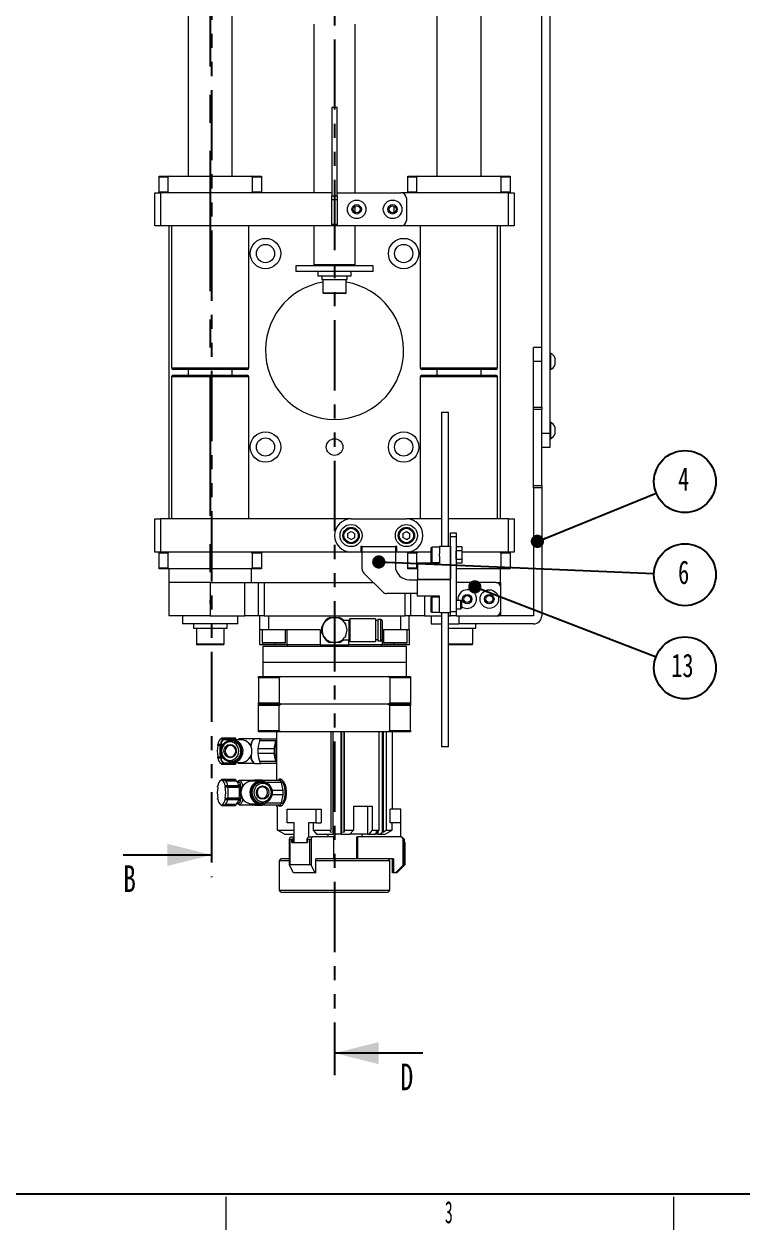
# Model space of a CAD drawing. Header units: millimetres. Extents: x 19 to 1665, y -46 to 1184.
# Drawn here: x 282.9 to 542.7, y 8.2 to 444.4 of the extents above; entities that cross this region are included whole.
import ezdxf

# ---------------------------------------------------------------- set-up
doc = ezdxf.new("R2010")
doc.units = ezdxf.units.MM
doc.header["$LTSCALE"] = 4
doc.linetypes.add('CENTERX2', pattern=[20.32, 12.7, -2.54, 2.54, -2.54])
doc.linetypes.add('PHANTOM', pattern=[12.7, 6.35, -1.27, 1.27, -1.27, 1.27, -1.27])
for name, color, linetype in [('11', 1, 'CENTERX2'), ('12', 4, 'Continuous'), ('6', 6, 'PHANTOM')]:
    doc.layers.add(name, color=color, linetype=linetype)
doc.styles.add('SLDTEXTSTYLE2', font='TXT', dxfattribs={"width": 0.7})
doc.styles.add('SLDTEXTSTYLE5', font='TXT', dxfattribs={"width": 0.525})
doc.dimstyles.new('SLDDIMSTYLE0', dxfattribs={"dimtxt": 0.18, "dimasz": 4.8, "dimexe": 0, "dimexo": 0.0625, "dimgap": 0, "dimtad": 0, "dimtih": 1, "dimtoh": 1, "dimdec": 0, "dimrnd": 1e-09, "dimzin": 0, "dimdsep": 46, "dimtxsty": 'Standard', "dimblk1": 'DOT', "dimblk2": 'DOT', "dimsah": 1, "dimcen": 0.09, "dimadec": 0, "dimazin": 0, "dimtfac": 4.8, "dimtdec": 0, "dimtofl": 0, "dimtmove": 0, "dimatfit": 3, "dimldrblk": 'DOT', "dimfxl": 0, "dimfrac": 2, "dimtolj": 1, "dimtzin": 0, "dimarcsym": 0})

# ---------------------------------------------------------------- blocks, each defined once
blk = doc.blocks.new('블록12')
blk.add_line((31.99, 21.2), (1651.99, 21.2))
at = {"color": 9, "linetype": 'Continuous', "lineweight": 18}
for p, q in [((355.99, 8.18), (355.99, 20.18)), ((517.99, 8.18), (517.99, 20.18))]:
    blk.add_line(p, q, dxfattribs=at)
blk = doc.blocks.new('SW_NOTE_0_1')
at = {"layer": '12', "color": 0}
blk.add_circle((10.39, 4.21), 11.21, dxfattribs=at)
at = {"layer": '12', "color": 0, "insert": (9.93, 9.35), "char_height": 8.47, "attachment_point": 2, "style": 'SLDTEXTSTYLE2'}
blk.add_mtext('4', dxfattribs=at)
blk = doc.blocks.new('_Dot')
at = {"color": 0, "linetype": 'ByBlock', "lineweight": -2}
blk.add_line((-0.5, 0), (-1, 0), dxfattribs=at)
at = {"color": 0, "linetype": 'ByBlock', "const_width": 0.5}
blk.add_lwpolyline([(-0.25, 0, 1), (0.25, 0, 1)], format="xyb", close=True, dxfattribs=at)
blk = doc.blocks.new('SW_NOTE_0_2')
at = {"layer": '12', "color": 0}
blk.add_circle((11.2, -0.47), 11.21, dxfattribs=at)
at = {"layer": '12', "color": 0, "insert": (10.74, 4.67), "char_height": 8.47, "attachment_point": 2, "style": 'SLDTEXTSTYLE2'}
blk.add_mtext('6', dxfattribs=at)
blk = doc.blocks.new('SW_NOTE_0_3')
at = {"layer": '12', "color": 0}
blk.add_circle((10.46, -4.03), 11.21, dxfattribs=at)
at = {"layer": '12', "color": 0, "insert": (9.54, 1.1), "char_height": 8.467, "attachment_point": 2, "style": 'SLDTEXTSTYLE2'}
blk.add_mtext('13', dxfattribs=at)

msp = doc.modelspace()

# ---------------------------------------------------------------- linework, layer by layer
at = {"color": 7, "linetype": 'Continuous', "lineweight": 18}
for p, q in [((470.25, 305.82), (470.25, 565.38)), ((473.25, 296.38), (473.25, 565.38)), ((342.25, 490.38), (342.25, 389.38)), ((358.25, 389.38), (358.25, 490.38)), ((432.25, 490.38), (432.25, 389.38)), ((448.25, 389.38), (448.25, 490.38)), ((387.75, 444.38), (387.75, 383.38)), ((402.75, 383.38), (402.75, 444.38)), ((394.25, 414.38), (394.25, 382.21)), ((394.25, 414.38), (396.25, 414.38)), ((396.25, 382.21), (396.25, 414.38)), ((331.75, 389.02), (331.75, 389.38)), ((331.75, 389.38), (335.53, 389.38)), ((334.96, 389.02), (331.75, 389.02)), ((331.75, 383.74), (331.75, 389.02)), ((335.53, 389.38), (334.96, 389.02)), ((334.96, 389.02), (334.96, 383.74)), ((335.53, 389.38), (364.97, 389.38)), ((365.54, 389.02), (364.97, 389.38)), ((364.97, 389.38), (368.75, 389.38)), ((365.54, 383.74), (365.54, 389.02)), ((368.75, 389.02), (365.54, 389.02)), ((368.75, 389.38), (368.75, 389.02)), ((368.75, 389.02), (368.75, 383.74)), ((421.75, 389.02), (421.75, 389.38)), ((421.75, 389.38), (425.53, 389.38)), ((424.96, 389.02), (421.75, 389.02)), ((421.75, 383.74), (421.75, 389.02)), ((425.53, 389.38), (424.96, 389.02)), ((424.96, 389.02), (424.96, 383.74)), ((425.53, 389.38), (454.97, 389.38)), ((455.54, 389.02), (454.97, 389.38)), ((454.97, 389.38), (458.75, 389.38)), ((455.54, 383.74), (455.54, 389.02)), ((458.75, 389.02), (455.54, 389.02)), ((458.75, 389.38), (458.75, 389.02)), ((458.75, 389.02), (458.75, 383.74)), ((330.25, 371.38), (330.25, 383.38)), ((330.25, 383.38), (332.25, 383.38)), ((331.75, 383.74), (334.96, 383.74)), ((331.75, 383.38), (331.75, 383.74)), ((332.25, 383.38), (332.25, 371.38)), ((394.25, 383.38), (332.25, 383.38)), ((334.96, 383.74), (335.53, 383.38)), ((364.97, 383.38), (365.54, 383.74)), ((365.54, 383.74), (368.75, 383.74)), ((368.75, 383.74), (368.75, 383.38)), ((394.25, 382.21), (396.25, 382.21)), ((394.25, 380.8), (394.25, 382.21)), ((396.25, 380.8), (394.25, 380.8)), ((394.25, 371.97), (394.25, 380.8)), ((396.25, 383.38), (419.25, 383.38)), ((396.25, 382.21), (396.25, 380.8)), ((396.25, 380.8), (396.25, 371.97)), ((458.25, 383.38), (419.25, 383.38)), ((421.25, 381.38), (421.25, 373.38)), ((421.75, 383.74), (424.96, 383.74)), ((421.75, 383.38), (421.75, 383.74)), ((424.96, 383.74), (425.53, 383.38)), ((454.97, 383.38), (455.54, 383.74)), ((455.54, 383.74), (458.75, 383.74)), ((458.25, 371.38), (458.25, 383.38)), ((458.25, 383.38), (460.25, 383.38)), ((458.75, 383.74), (458.75, 383.38)), ((460.25, 383.38), (460.25, 371.38)), ((402.75, 376.24), (402.75, 378.53)), ((332.25, 371.38), (330.25, 371.38)), ((394.25, 371.38), (332.25, 371.38)), ((335.25, 371.38), (335.25, 265.38)), ((336.25, 371.38), (336.25, 319.98)), ((364.25, 319.98), (364.25, 371.38)), ((387.75, 371.38), (387.75, 357.38)), ((394.25, 371.97), (396.25, 371.97)), ((394.25, 371.38), (394.25, 371.97)), ((396.25, 371.38), (394.25, 371.38)), ((396.25, 371.97), (396.25, 371.38)), ((419.25, 371.38), (396.25, 371.38)), ((402.75, 357.38), (402.75, 371.38)), ((458.25, 371.38), (419.25, 371.38)), ((426.25, 371.38), (426.25, 319.98)), ((454.25, 319.98), (454.25, 371.38)), ((455.25, 265.38), (455.25, 371.38)), ((460.25, 371.38), (458.25, 371.38)), ((381.25, 356.88), (381.25, 354.88)), ((409.25, 356.88), (381.25, 356.88)), ((409.25, 354.88), (381.25, 354.88)), ((387.75, 357.38), (388.25, 356.88)), ((387.75, 357.38), (402.75, 357.38)), ((389.25, 354.88), (389.25, 353.28)), ((401.25, 353.28), (401.25, 354.88)), ((402.25, 356.88), (402.75, 357.38)), ((409.25, 354.88), (409.25, 356.88)), ((389.25, 353.28), (395.25, 353.28)), ((390.65, 353.28), (390.65, 351.98)), ((390.65, 351.98), (395.25, 351.98)), ((391, 351.98), (391, 347.23)), ((395.25, 353.28), (401.25, 353.28)), ((395.25, 351.98), (399.85, 351.98)), ((399.5, 347.23), (399.5, 351.98)), ((399.85, 351.98), (399.85, 353.28)), ((391, 347.23), (399.5, 347.23)), ((399.25, 346.98), (391.25, 346.98)), ((470.25, 327.38), (467.25, 327.38)), ((467.25, 322.38), (467.25, 327.38)), ((473.4, 325.38), (473.25, 325.38)), ((473.4, 325.38), (473.4, 322.39)), ((474.95, 323.69), (474.95, 322.39)), ((336.25, 319.98), (364.25, 319.98)), ((363.65, 319.38), (336.85, 319.38)), ((342.25, 319.38), (342.25, 317.38)), ((358.25, 317.38), (358.25, 319.38)), ((426.25, 319.98), (454.25, 319.98)), ((453.65, 319.38), (426.85, 319.38)), ((432.25, 319.38), (432.25, 317.38)), ((448.25, 317.38), (448.25, 319.38)), ((470.25, 322.38), (467.25, 322.38)), ((467.25, 305.82), (467.25, 322.38)), ((470.25, 305.82), (470.25, 322.38)), ((473.25, 319.38), (473.4, 319.38)), ((473.4, 322.39), (473.4, 319.38)), ((474.95, 322.39), (474.95, 321.08)), ((336.25, 316.78), (336.25, 265.38)), ((364.25, 316.78), (336.25, 316.78)), ((336.85, 317.38), (363.65, 317.38)), ((364.25, 265.38), (364.25, 316.78)), ((426.25, 316.78), (426.25, 265.38)), ((454.25, 316.78), (426.25, 316.78)), ((426.85, 317.38), (453.65, 317.38)), ((454.25, 265.38), (454.25, 316.78)), ((467.25, 305.82), (470.25, 305.82)), ((467.25, 304.95), (467.25, 305.82)), ((470.25, 305.82), (470.25, 304.95)), ((434, 304.03), (434, 255.53)), ((434, 304.03), (436.5, 304.03)), ((436.5, 255.53), (436.5, 304.03)), ((470.25, 304.95), (467.25, 304.95)), ((467.25, 277.46), (467.25, 304.95)), ((470.25, 277.46), (470.25, 304.95)), ((473.4, 300.38), (473.25, 300.38)), ((473.4, 300.38), (473.4, 297.39)), ((473.4, 297.39), (473.4, 294.38)), ((474.95, 298.69), (474.95, 297.39)), ((474.95, 297.39), (474.95, 296.08)), ((470.25, 296.38), (473.25, 296.38)), ((473.25, 291.38), (473.25, 296.38)), ((473.25, 294.38), (473.4, 294.38)), ((470.25, 291.38), (473.25, 291.38)), ((467.25, 277.46), (470.25, 277.46)), ((467.25, 276.59), (467.25, 277.46)), ((467.25, 276.59), (467.25, 230.38)), ((470.25, 276.59), (467.25, 276.59)), ((470.25, 277.46), (470.25, 276.59)), ((470.25, 276.59), (470.25, 230.38)), ((330.25, 253.38), (330.25, 265.38)), ((330.25, 265.38), (332.25, 265.38)), ((332.25, 265.38), (332.25, 253.38)), ((401.25, 265.38), (332.25, 265.38)), ((401.25, 265.38), (421.25, 265.38)), ((434, 265.38), (421.25, 265.38)), ((458.25, 265.38), (436.5, 265.38)), ((458.25, 253.38), (458.25, 265.38)), ((458.25, 265.38), (460.25, 265.38)), ((460.25, 265.38), (460.25, 253.38)), ((399.97, 260.12), (401.25, 260.86)), ((399.97, 260.12), (399.97, 258.64)), ((401.25, 257.91), (399.97, 258.64)), ((401.25, 260.86), (402.53, 260.12)), ((401.25, 257.91), (402.53, 258.64)), ((402.53, 258.64), (402.53, 260.12)), ((419.97, 260.12), (421.25, 260.86)), ((419.97, 260.12), (419.97, 258.64)), ((421.25, 257.91), (419.97, 258.64)), ((421.25, 260.86), (422.53, 260.12)), ((421.25, 257.91), (422.53, 258.64)), ((422.53, 258.64), (422.53, 260.12)), ((437.25, 260.38), (439.25, 260.38)), ((437.25, 258.88), (437.25, 260.38)), ((439.25, 258.88), (437.25, 258.88)), ((437.25, 231.88), (437.25, 258.88)), ((439.25, 260.38), (439.25, 258.88)), ((439.25, 258.88), (439.25, 231.88)), ((332.25, 253.38), (330.25, 253.38)), ((331.75, 253.02), (331.75, 253.38)), ((334.96, 253.02), (331.75, 253.02)), ((331.75, 247.74), (331.75, 253.02)), ((401.25, 253.38), (332.25, 253.38)), ((335.53, 253.38), (334.96, 253.02)), ((334.96, 253.02), (334.96, 247.74)), ((365.54, 253.02), (364.97, 253.38)), ((365.54, 247.74), (365.54, 253.02)), ((368.75, 253.02), (365.54, 253.02)), ((368.75, 253.38), (368.75, 253.02)), ((368.75, 253.02), (368.75, 247.74)), ((404.75, 253.38), (401.25, 253.38)), ((405.25, 255.38), (404.75, 255.38)), ((404.75, 255.38), (404.75, 253.38)), ((405.25, 253.38), (404.75, 253.38)), ((405.25, 255.38), (417.25, 255.38)), ((405.25, 253.38), (405.25, 255.38)), ((417.25, 253.38), (405.25, 253.38)), ((405.25, 247.21), (405.25, 253.38)), ((417.25, 255.38), (417.25, 253.38)), ((417.75, 255.38), (417.25, 255.38)), ((417.25, 253.38), (417.25, 248.38)), ((417.75, 253.38), (417.25, 253.38)), ((417.75, 253.38), (417.75, 255.38)), ((421.25, 253.38), (417.75, 253.38)), ((430.25, 253.38), (421.25, 253.38)), ((421.75, 253.02), (421.75, 253.38)), ((421.75, 247.74), (421.75, 253.02)), ((424.96, 253.02), (421.75, 253.02)), ((425.53, 253.38), (424.96, 253.02)), ((424.96, 253.02), (424.96, 247.74)), ((430.25, 249.78), (430.25, 254.98)), ((433.25, 255.13), (430.4, 255.13)), ((430.4, 255.13), (430.4, 249.63)), ((433.25, 255.53), (433.25, 252.91)), ((433.25, 255.53), (437.25, 255.53)), ((437.25, 255.53), (437.25, 243.53)), ((439.25, 255.38), (441.25, 255.38)), ((441.25, 253.88), (439.25, 253.88)), ((439.25, 250.88), (439.25, 253.88)), ((441.25, 255.38), (441.25, 253.88)), ((441.25, 253.88), (441.25, 250.88)), ((458.25, 253.38), (441.25, 253.38)), ((455.54, 253.02), (454.97, 253.38)), ((455.54, 247.74), (455.54, 253.02)), ((458.75, 253.02), (455.54, 253.02)), ((460.25, 253.38), (458.25, 253.38)), ((458.75, 253.38), (458.75, 253.02)), ((458.75, 253.02), (458.75, 247.74)), ((425.25, 249.53), (425.25, 243.53)), ((425.25, 249.53), (433.25, 249.53)), ((430.4, 249.63), (433.25, 249.63)), ((433.25, 251.86), (433.25, 252.91)), ((433.25, 251.86), (433.25, 249.53)), ((439.25, 250.88), (441.25, 250.88)), ((441.25, 249.38), (439.25, 249.38)), ((441.25, 250.88), (441.25, 249.38)), ((331.75, 247.74), (334.96, 247.74)), ((331.75, 247.38), (331.75, 247.74)), ((335.53, 247.38), (331.75, 247.38)), ((334.96, 247.74), (335.53, 247.38)), ((335.25, 247.38), (335.25, 242.38)), ((364.97, 247.38), (335.53, 247.38)), ((364.97, 247.38), (365.54, 247.74)), ((368.75, 247.38), (364.97, 247.38)), ((365.25, 242.38), (365.25, 247.38)), ((365.54, 247.74), (368.75, 247.74)), ((368.75, 247.74), (368.75, 247.38)), ((405.84, 245.8), (412.67, 238.97)), ((421.75, 247.74), (424.96, 247.74)), ((421.75, 247.38), (421.75, 247.74)), ((425.25, 247.38), (421.75, 247.38)), ((424.96, 247.74), (425.25, 247.56)), ((454.97, 247.38), (439.25, 247.38)), ((454.97, 247.38), (455.54, 247.74)), ((458.75, 247.38), (454.97, 247.38)), ((455.25, 242.38), (455.25, 247.38)), ((455.54, 247.74), (458.75, 247.74)), ((458.75, 247.74), (458.75, 247.38)), ((335.25, 242.38), (335.25, 230.38)), ((350.25, 242.38), (335.25, 242.38)), ((350.25, 242.38), (350.25, 230.38)), ((350.25, 242.38), (362.75, 242.38)), ((362.75, 230.38), (362.75, 242.38)), ((362.75, 242.38), (367.75, 242.38)), ((367.75, 230.38), (367.75, 242.38)), ((367.75, 242.38), (369.75, 242.38)), ((369.75, 242.38), (369.75, 230.38)), ((369.75, 242.38), (409.25, 242.38)), ((422.25, 243.38), (425.25, 243.38)), ((425.25, 243.53), (425.25, 243.38)), ((425.25, 243.53), (437.25, 243.53)), ((425.25, 237.38), (425.25, 243.38)), ((437.25, 243.38), (425.25, 243.38)), ((437.25, 231.38), (437.25, 243.38)), ((453.75, 242.38), (439.25, 242.38)), ((453.75, 242.38), (454.75, 242.38)), ((454.75, 242), (454.75, 242.38)), ((454.75, 242.38), (455.25, 242.38)), ((455.25, 242.38), (455.25, 240.88)), ((455.25, 240.88), (455.25, 231.88)), ((425.25, 238.38), (414.08, 238.38)), ((420.75, 230.38), (420.75, 238.38)), ((422.75, 238.38), (422.75, 230.38)), ((433.25, 237.38), (425.25, 237.38)), ((427.75, 237.38), (427.75, 230.38)), ((430.25, 231.78), (430.25, 236.98)), ((433.25, 237.13), (430.4, 237.13)), ((430.4, 237.13), (430.4, 231.63)), ((433.25, 234.91), (433.25, 237.38)), ((440.97, 235.88), (439.25, 235.88)), ((441.25, 235.6), (440.97, 235.88)), ((440.97, 232.88), (440.97, 235.88)), ((441.25, 233.16), (441.25, 235.6)), ((430.4, 231.63), (433.25, 231.63)), ((433.25, 233.86), (433.25, 234.91)), ((433.25, 231.38), (433.25, 233.86)), ((437.25, 231.38), (433.25, 231.38)), ((434, 231.38), (434, 182.88)), ((436.5, 182.88), (436.5, 231.38)), ((437.25, 231.88), (439.25, 231.88)), ((437.25, 230.38), (437.25, 231.38)), ((439.25, 232.88), (440.97, 232.88)), ((439.25, 231.88), (439.25, 230.38)), ((440.97, 232.88), (441.25, 233.16)), ((455.25, 231.88), (455.25, 230.38)), ((350.25, 230.38), (335.25, 230.38)), ((340.25, 230.38), (340.25, 227.38)), ((360.25, 227.38), (340.25, 227.38)), ((344.15, 227.38), (344.15, 225.88)), ((350.25, 230.38), (362.75, 230.38)), ((356.35, 225.88), (356.35, 227.38)), ((360.25, 227.38), (360.25, 230.38)), ((367.75, 230.38), (362.75, 230.38)), ((369.75, 230.38), (367.75, 230.38)), ((368.25, 225.38), (368.25, 230.38)), ((369.75, 230.38), (420.75, 230.38)), ((371.44, 225.38), (371.44, 230.38)), ((390.52, 225.99), (391.25, 227.26)), ((391.45, 227.61), (392.19, 228.88)), ((393.58, 229.68), (395.05, 229.68)), ((395.45, 229.68), (396.92, 229.68)), ((400.45, 228.68), (398.08, 228.68)), ((398.31, 228.88), (398.43, 228.68)), ((400.79, 229.28), (400.45, 228.68)), ((400.45, 228.68), (400.45, 221.68)), ((410.05, 229.28), (400.79, 229.28)), ((400.79, 229.28), (400.79, 221.08)), ((410.05, 229.28), (410.05, 221.08)), ((410.95, 228.58), (410.05, 228.58)), ((411.95, 229.03), (410.95, 229.03)), ((410.95, 229.03), (410.95, 221.33)), ((411.95, 221.33), (411.95, 229.03)), ((412.45, 228.53), (412.45, 221.83)), ((419.06, 230.38), (419.06, 225.38)), ((422.75, 230.38), (420.75, 230.38)), ((422.25, 225.38), (422.25, 230.38)), ((427.75, 230.38), (422.75, 230.38)), ((427.75, 230.38), (434, 230.38)), ((430.25, 230.38), (430.25, 227.38)), ((430.25, 227.38), (434, 227.38)), ((436.5, 230.38), (437.25, 230.38)), ((436.5, 227.38), (440.25, 227.38)), ((439.25, 230.38), (437.25, 230.38)), ((439.25, 230.38), (453.75, 230.38)), ((440.25, 230.38), (440.25, 227.38)), ((467.25, 227.38), (440.25, 227.38)), ((446.35, 225.88), (446.35, 227.38)), ((453.75, 230.38), (454.75, 230.38)), ((454.75, 230.38), (454.75, 230.77)), ((455.25, 230.38), (454.75, 230.38)), ((467.25, 230.38), (455.25, 230.38)), ((344.15, 225.88), (350.25, 225.88)), ((345.25, 225.88), (345.25, 220.18)), ((350.25, 225.88), (356.35, 225.88)), ((355.25, 220.18), (355.25, 225.88)), ((368.25, 225.38), (371.44, 225.38)), ((368.25, 219.88), (368.25, 225.38)), ((369, 225.38), (369, 220.63)), ((371.44, 225.38), (390.03, 225.38)), ((377.5, 220.63), (377.5, 225.38)), ((377.96, 225.38), (377.96, 219.88)), ((390.03, 225.38), (390.03, 219.88)), ((391.25, 223.11), (390.52, 224.38)), ((392.19, 221.49), (391.45, 222.76)), ((412.45, 225.38), (419.06, 225.38)), ((412.54, 219.88), (412.54, 225.38)), ((413, 225.38), (413, 220.63)), ((419.06, 225.38), (422.25, 225.38)), ((421.5, 220.63), (421.5, 225.38)), ((422.25, 225.38), (422.25, 219.88)), ((436.5, 225.88), (440.25, 225.88)), ((440.25, 225.88), (446.35, 225.88)), ((445.25, 220.18), (445.25, 225.88)), ((345.25, 220.18), (355.25, 220.18)), ((354.95, 219.88), (345.55, 219.88)), ((373.87, 219.88), (368.25, 219.88)), ((369, 220.63), (377.5, 220.63)), ((377.25, 220.38), (369.25, 220.38)), ((369.25, 219.28), (369.25, 213.58)), ((421.25, 219.28), (369.25, 219.28)), ((373.87, 219.88), (373.87, 220.38)), ((377.96, 219.88), (373.87, 219.88)), ((390.03, 219.88), (377.96, 219.88)), ((378.25, 219.88), (378.25, 219.28)), ((390.03, 219.88), (400.47, 219.88)), ((395.05, 220.68), (393.58, 220.68)), ((396.92, 220.68), (395.45, 220.68)), ((398.08, 221.68), (400.45, 221.68)), ((398.43, 221.68), (398.31, 221.49)), ((400.45, 221.68), (400.79, 221.08)), ((400.47, 219.88), (400.47, 221.64)), ((412.54, 219.88), (400.47, 219.88)), ((400.79, 221.08), (410.05, 221.08)), ((410.05, 221.79), (410.95, 221.79)), ((410.95, 221.33), (411.95, 221.33)), ((412.25, 219.28), (412.25, 219.88)), ((416.64, 219.88), (412.54, 219.88)), ((413, 220.63), (421.5, 220.63)), ((421.25, 220.38), (413.25, 220.38)), ((416.64, 220.38), (416.64, 219.88)), ((422.25, 219.88), (416.64, 219.88)), ((421.25, 213.58), (421.25, 219.28)), ((436.5, 220.18), (445.25, 220.18)), ((444.95, 219.88), (436.5, 219.88)), ((369.25, 213.58), (369.25, 208.38)), ((369.25, 213.58), (421.25, 213.58)), ((421.25, 208.38), (421.25, 213.58)), ((367.75, 207.88), (367.75, 208.38)), ((367.75, 208.38), (375.98, 208.38)), ((367.75, 207.88), (367.75, 198.88)), ((375.25, 207.88), (367.75, 207.88)), ((375.98, 208.38), (375.25, 207.88)), ((375.25, 207.88), (375.25, 198.88)), ((375.98, 208.38), (379.92, 208.38)), ((379.92, 208.38), (410.58, 208.38)), ((410.58, 208.38), (414.52, 208.38)), ((414.52, 208.38), (422.75, 208.38)), ((415.25, 207.88), (414.52, 208.38)), ((422.75, 207.88), (415.25, 207.88)), ((415.25, 207.88), (415.25, 198.88)), ((422.75, 208.38), (422.75, 207.88)), ((422.75, 207.88), (422.75, 198.88)), ((367.75, 198.88), (375.25, 198.88)), ((367.75, 198.38), (367.75, 198.88)), ((367.75, 197.88), (367.75, 198.38)), ((367.75, 198.38), (375.98, 198.38)), ((367.75, 188.88), (367.75, 197.88)), ((375.25, 197.88), (367.75, 197.88)), ((375.25, 198.88), (375.98, 198.38)), ((375.98, 198.38), (375.25, 197.88)), ((375.25, 188.88), (375.25, 197.88)), ((414.52, 198.38), (375.98, 198.38)), ((414.52, 198.38), (415.25, 198.88)), ((415.25, 197.88), (414.52, 198.38)), ((414.52, 198.38), (422.75, 198.38)), ((415.25, 198.88), (422.75, 198.88)), ((415.25, 188.88), (415.25, 197.88)), ((422.75, 197.88), (415.25, 197.88)), ((422.75, 198.88), (422.75, 198.38)), ((422.75, 198.38), (422.75, 197.88)), ((422.75, 188.88), (422.75, 197.88)), ((367.75, 188.88), (375.25, 188.88)), ((367.75, 188.38), (367.75, 188.88)), ((375.98, 188.38), (367.75, 188.38)), ((374.25, 188.38), (374.25, 170.88)), ((375.25, 188.88), (375.98, 188.38)), ((414.52, 188.38), (375.98, 188.38)), ((393.85, 188.38), (393.85, 152.83)), ((394.77, 151.99), (394.77, 188.38)), ((397.68, 151.38), (397.68, 188.38)), ((397.77, 188.38), (397.77, 151.99)), ((398.77, 152.05), (398.77, 188.38)), ((398.84, 152.83), (398.84, 188.38)), ((411.38, 152.83), (411.38, 188.38)), ((412.42, 188.38), (412.42, 151.99)), ((412.97, 152.05), (412.97, 188.38)), ((414.1, 152.83), (414.1, 188.38)), ((414.52, 188.38), (415.25, 188.88)), ((422.75, 188.38), (414.52, 188.38)), ((415.25, 188.88), (422.75, 188.88)), ((416.25, 160.38), (416.25, 188.38)), ((422.75, 188.88), (422.75, 188.38)), ((352.96, 183.46), (353.9, 183.46)), ((354.85, 183.83), (353, 183.83)), ((353.9, 183.46), (354.59, 183.46)), ((353.9, 183.46), (353.98, 183.33)), ((353.98, 183.33), (354.52, 183.33)), ((354.26, 185.88), (355.2, 185.88)), ((359.4, 186.08), (354.33, 186.08)), ((355.2, 185.88), (355.2, 185.63)), ((355.2, 185.88), (359.33, 185.88)), ((355.2, 185.63), (359.33, 185.63)), ((357.98, 185.23), (357.64, 185.23)), ((361.45, 185.48), (358.29, 185.48)), ((359.33, 185.88), (359.33, 185.63)), ((359.47, 185.63), (359.47, 185.88)), ((366.13, 185.78), (360.76, 185.78)), ((365.89, 185.57), (365.73, 185.39)), ((368.51, 185.88), (366.45, 185.88)), ((367.75, 183.63), (367.46, 182.19)), ((368.03, 185.08), (367.75, 183.63)), ((373.95, 185.08), (368.03, 185.08)), ((368.51, 185.88), (374.25, 185.88)), ((373.38, 182.19), (373.95, 185.08)), ((352.96, 179.31), (353.9, 179.31)), ((353, 178.93), (354.85, 178.93)), ((353.98, 179.43), (353.9, 179.31)), ((353.9, 179.31), (354.59, 179.31)), ((353.98, 179.43), (354.52, 179.43)), ((373.38, 182.19), (367.46, 182.19)), ((373.38, 180.58), (367.46, 180.58)), ((367.46, 180.58), (367.75, 179.13)), ((367.75, 179.13), (368.03, 177.69)), ((373.95, 177.69), (373.38, 180.58)), ((435.25, 182.88), (434, 182.88)), ((436.5, 182.88), (435.25, 182.88)), ((354.26, 176.89), (355.2, 176.89)), ((354.33, 176.68), (359.4, 176.68)), ((355.2, 177.14), (359.33, 177.14)), ((355.2, 177.14), (355.2, 176.89)), ((355.2, 176.89), (359.33, 176.89)), ((357.64, 177.53), (357.98, 177.53)), ((358.29, 177.28), (361.45, 177.28)), ((359.33, 177.14), (359.33, 176.89)), ((359.47, 176.89), (359.47, 177.14)), ((360.76, 176.98), (366.13, 176.98)), ((365.73, 177.38), (365.89, 177.19)), ((366.45, 176.88), (368.51, 176.88)), ((368.03, 177.69), (373.95, 177.69)), ((374.25, 176.88), (368.51, 176.88)), ((359.4, 171.08), (354.33, 171.08)), ((354.4, 170.88), (355.34, 170.88)), ((355.34, 170.88), (359.47, 170.88)), ((355.78, 170.63), (359.47, 170.63)), ((359.47, 170.88), (359.47, 170.63)), ((366.26, 170.78), (360.76, 170.78)), ((368.41, 170.48), (365.24, 170.48)), ((369.08, 170.88), (366.45, 170.88)), ((369.06, 170.23), (368.72, 170.23)), ((369.08, 170.88), (369.65, 170.88)), ((369.65, 170.88), (375.57, 170.88)), ((375.94, 170.37), (375.91, 170.37)), ((353.04, 168.83), (353, 168.83)), ((360.74, 168.83), (355.66, 168.83)), ((355.69, 168.46), (356.63, 168.46)), ((356.63, 168.46), (360.77, 168.46)), ((356.66, 168.33), (360.69, 168.33)), ((360.77, 168.46), (360.69, 168.33)), ((361.28, 168.01), (361.61, 168.01)), ((370.13, 170.08), (370.13, 170.06)), ((376.05, 170.08), (370.13, 170.08)), ((376.62, 167.19), (372.6, 167.19)), ((376.62, 167.19), (376.05, 170.08)), ((353, 163.93), (353.04, 163.93)), ((354.33, 161.68), (359.4, 161.68)), ((354.4, 161.89), (355.34, 161.89)), ((355.34, 161.89), (359.47, 161.89)), ((355.66, 163.93), (360.74, 163.93)), ((355.69, 164.31), (356.63, 164.31)), ((355.78, 162.14), (359.47, 162.14)), ((356.63, 164.31), (360.77, 164.31)), ((356.66, 164.43), (360.69, 164.43)), ((359.47, 162.14), (359.47, 161.89)), ((360.69, 164.43), (360.77, 164.31)), ((360.76, 161.98), (366.26, 161.98)), ((361.61, 164.76), (361.28, 164.76)), ((365.24, 162.28), (368.41, 162.28)), ((366.45, 161.88), (369.08, 161.88)), ((368.72, 162.53), (369.06, 162.53)), ((369.65, 161.88), (369.08, 161.88)), ((375.57, 161.88), (369.65, 161.88)), ((370.13, 162.71), (370.13, 162.69)), ((370.13, 162.69), (376.05, 162.69)), ((376.62, 165.58), (372.6, 165.58)), ((374.25, 161.88), (374.25, 161.38)), ((375.91, 162.39), (375.94, 162.39)), ((376.05, 162.69), (376.62, 165.58)), ((374.64, 161.38), (374.25, 161.38)), ((374.64, 152.83), (374.64, 161.38)), ((378.06, 155.38), (378.06, 160.38)), ((378.06, 160.38), (388.45, 160.38)), ((388.45, 160.38), (388.45, 155.38)), ((388.45, 160.38), (390.39, 160.38)), ((390.39, 160.38), (390.39, 155.38)), ((409.02, 161.38), (402.1, 161.38)), ((402.1, 161.38), (402.1, 152.83)), ((407.22, 161.38), (407.22, 151.38)), ((409.02, 152.83), (409.02, 161.38)), ((419.25, 160.38), (415.38, 160.38)), ((415.38, 155.38), (415.38, 160.38)), ((419.25, 155.38), (419.25, 160.38)), ((374.64, 152.83), (380.65, 152.83)), ((377.19, 151.38), (374.64, 152.83)), ((380.65, 155.38), (378.06, 155.38)), ((380.65, 148.38), (380.65, 155.38)), ((388.45, 155.38), (385.85, 155.38)), ((385.85, 155.38), (385.85, 150.38)), ((387.46, 155.38), (387.46, 152.83)), ((387.46, 152.83), (388.72, 151.38)), ((387.46, 152.83), (393.85, 152.83)), ((388.45, 155.38), (390.39, 155.38)), ((393.78, 152.05), (393.85, 152.83)), ((398.84, 152.83), (398.77, 152.05)), ((398.84, 152.83), (402.1, 152.83)), ((402.1, 152.83), (400.82, 151.38)), ((407.75, 151.38), (409.02, 152.83)), ((409.02, 152.83), (411.38, 152.83)), ((410.24, 152.05), (411.38, 152.83)), ((414.1, 152.83), (412.97, 152.05)), ((413.51, 151.38), (416.04, 152.83)), ((414.1, 152.83), (416.04, 152.83)), ((419.25, 155.38), (415.38, 155.38)), ((416.04, 152.83), (416.04, 155.38)), ((419.25, 150.38), (419.25, 155.38)), ((377.19, 151.38), (380.65, 151.38)), ((378.97, 149.68), (379.33, 150.38)), ((378.97, 149.68), (379.1, 149.38)), ((378.97, 140.09), (378.97, 149.68)), ((379.1, 149.38), (379.1, 140.38)), ((379.79, 149.38), (379.1, 149.38)), ((379.33, 150.38), (380.5, 150.38)), ((379.79, 149.38), (380.15, 149.68)), ((379.79, 148.38), (379.79, 149.38)), ((379.79, 148.38), (385.44, 148.38)), ((380.5, 150.38), (380.15, 149.68)), ((380.15, 149.68), (380.15, 148.38)), ((380.65, 150.38), (380.5, 150.38)), ((385.34, 149.68), (385.7, 150.38)), ((385.34, 149.68), (385.44, 149.38)), ((385.34, 148.38), (385.34, 149.68)), ((385.44, 149.38), (385.44, 148.38)), ((386.26, 149.38), (385.44, 149.38)), ((385.7, 150.38), (387.12, 150.38)), ((386.26, 149.38), (386.76, 149.68)), ((386.26, 140.38), (386.26, 149.38)), ((387.12, 150.38), (386.76, 149.68)), ((386.76, 149.68), (386.76, 140.09)), ((395, 150.38), (387.12, 150.38)), ((388.72, 151.38), (394.72, 151.38)), ((392.85, 151.38), (392.85, 150.38)), ((394.77, 151.99), (393.78, 152.05)), ((397.68, 151.38), (394.69, 151.38)), ((394.77, 151.99), (394.72, 151.38)), ((395, 142.38), (395, 150.38)), ((397.68, 151.38), (397.71, 151.38)), ((397.71, 151.38), (397.77, 151.99)), ((397.71, 151.38), (400.82, 151.38)), ((398.77, 152.05), (397.77, 151.99)), ((407.22, 151.38), (400.82, 151.38)), ((403.25, 142.38), (403.25, 150.38)), ((403.25, 150.38), (403.55, 150.38)), ((403.55, 150.38), (403.55, 142.38)), ((419.31, 150.38), (403.55, 150.38)), ((405.25, 150.38), (405.25, 151.38)), ((407.22, 151.38), (407.75, 151.38)), ((407.75, 151.38), (409.9, 151.38)), ((410.79, 151.99), (409.9, 151.38)), ((411.02, 151.38), (409.91, 151.38)), ((410.79, 151.99), (410.24, 152.05)), ((410.79, 151.99), (410.79, 152.43)), ((411.02, 151.38), (411.02, 152.58)), ((411.02, 151.38), (411.53, 151.38)), ((411.53, 151.38), (412.42, 151.99)), ((411.53, 151.38), (413.51, 151.38)), ((412.97, 152.05), (412.42, 151.99)), ((420.03, 149.68), (419.31, 150.38)), ((419.31, 150.38), (419.56, 150.38)), ((419.56, 150.38), (420.26, 149.68)), ((420.03, 140.09), (420.03, 149.68)), ((420.03, 149.68), (420.39, 149.38)), ((420.53, 149.38), (420.26, 149.68)), ((420.53, 149.38), (420.39, 149.38)), ((420.39, 149.38), (420.39, 140.38)), ((420.53, 148.38), (420.53, 149.38)), ((420.53, 148.38), (420.75, 148.38)), ((420.75, 140.38), (420.75, 148.38)), ((375.25, 141.72), (375.25, 131.04)), ((378.97, 141.72), (375.25, 141.72)), ((375.85, 142.38), (375.83, 142.37)), ((378.97, 142.37), (375.83, 142.37)), ((378.97, 142.38), (375.85, 142.38)), ((379.1, 140.38), (378.97, 140.09)), ((380.35, 137.38), (378.97, 140.09)), ((379.1, 140.38), (386.26, 140.38)), ((386.76, 140.09), (386.26, 140.38)), ((386.76, 140.09), (388.14, 137.38)), ((389.71, 142.38), (388.5, 142.38)), ((388.5, 137.38), (388.5, 142.38)), ((414.67, 142.37), (388.5, 142.37)), ((415.25, 141.72), (388.5, 141.72)), ((414.12, 142.38), (389.71, 142.38)), ((416.55, 142.38), (414.12, 142.38)), ((414.67, 142.37), (414.65, 142.38)), ((415.25, 131.04), (415.25, 141.72)), ((416.25, 137.38), (416.25, 142.38)), ((416.55, 142.38), (416.55, 137.38)), ((417.26, 137.38), (420.03, 140.09)), ((417.75, 137.38), (420.75, 140.38)), ((420.39, 140.38), (420.03, 140.09)), ((420.39, 140.38), (420.75, 140.38)), ((388.14, 137.38), (380.35, 137.38)), ((388.5, 137.38), (388.14, 137.38)), ((416.55, 137.38), (416.25, 137.38)), ((417.26, 137.38), (416.55, 137.38)), ((417.75, 137.38), (417.26, 137.38)), ((375.25, 131.04), (415.25, 131.04)), ((375.83, 130.39), (375.85, 130.38)), ((375.83, 130.39), (414.67, 130.39)), ((375.85, 130.38), (411.07, 130.38)), ((411.07, 130.38), (414.65, 130.38)), ((414.65, 130.38), (414.67, 130.39))]:
    msp.add_line(p, q, dxfattribs=at)
at = {"color": 7, "linetype": 'Continuous', "lineweight": 18, "flags": 128}
for points in [[(353, 183.83), (352.98, 183.83), (352.95, 183.79), (352.94, 183.73), (352.93, 183.66), (352.93, 183.58), (352.94, 183.51), (352.96, 183.46)], [(357.64, 177.53), (356.52, 177.72), (355.51, 178.27), (354.71, 179.12), (354.2, 180.19), (354.02, 181.38), (354.2, 182.57), (354.71, 183.65), (355.51, 184.5), (356.52, 185.05), (357.64, 185.23), (358.76, 185.05), (359.76, 184.5), (360.56, 183.65), (361.08, 182.57), (361.26, 181.38), (361.08, 180.19), (360.56, 179.12), (359.76, 178.27), (358.76, 177.72), (357.64, 177.53)], [(354.33, 186.08), (354.3, 186.07), (354.28, 186.02), (354.26, 185.96), (354.26, 185.88)], [(357.47, 178.03), (358.49, 178.22), (359.4, 178.74), (360.1, 179.55), (360.52, 180.56), (360.6, 181.66), (360.35, 182.73), (359.78, 183.65), (358.96, 184.33), (357.98, 184.69), (356.95, 184.69), (355.97, 184.33), (355.15, 183.65), (354.58, 182.73), (354.33, 181.66), (354.41, 180.56), (354.83, 179.55), (355.53, 178.74), (356.44, 178.22), (357.47, 178.03)], [(357.47, 178.98), (356.6, 179.17), (355.87, 179.69), (355.38, 180.47), (355.21, 181.38), (355.38, 182.3), (355.87, 183.08), (356.6, 183.6), (357.47, 183.78), (358.33, 183.6), (359.06, 183.08), (359.55, 182.3), (359.72, 181.38), (359.55, 180.47), (359.06, 179.69), (358.33, 179.17), (357.47, 178.98)], [(357.59, 179.33), (358.32, 179.49), (358.95, 179.93), (359.37, 180.6), (359.51, 181.38), (359.37, 182.17), (358.95, 182.83), (358.32, 183.28), (357.59, 183.43), (356.85, 183.28), (356.22, 182.83), (355.81, 182.17), (355.66, 181.38), (355.81, 180.6), (356.22, 179.93), (356.85, 179.49), (357.59, 179.33)], [(358.29, 185.48), (357.15, 185.3), (356.61, 185.08)], [(356.61, 177.69), (356.62, 177.69), (357.71, 177.33), (358.86, 177.33), (359.96, 177.69), (360.91, 178.38), (361.62, 179.33), (362.04, 180.47), (362.13, 181.69), (361.87, 182.88), (361.3, 183.94), (360.46, 184.77), (359.42, 185.3), (358.29, 185.48), (358.29, 185.48)], [(359.33, 185.63), (359.16, 185.57), (359.02, 185.48)], [(359.47, 185.88), (359.47, 185.96), (359.45, 186.02), (359.43, 186.07), (359.4, 186.08), (359.38, 186.07), (359.35, 186.02), (359.34, 185.96), (359.33, 185.88)], [(359.79, 185.48), (359.64, 185.57), (359.47, 185.63)], [(360.76, 185.78), (360.49, 185.71), (360.22, 185.48)], [(365.01, 182.96), (365.14, 183.74), (365.42, 184.73), (365.79, 185.45), (366.21, 185.83), (366.45, 185.88)], [(352.96, 179.31), (352.94, 179.26), (352.93, 179.19), (352.93, 179.11), (352.94, 179.03), (352.95, 178.97), (352.98, 178.94), (353, 178.93)], [(354.26, 176.89), (354.26, 176.81), (354.28, 176.74), (354.3, 176.7), (354.33, 176.68)], [(359.02, 177.28), (359.16, 177.19), (359.33, 177.14)], [(359.33, 176.89), (359.34, 176.81), (359.35, 176.74), (359.38, 176.7), (359.4, 176.68), (359.43, 176.7), (359.45, 176.74), (359.47, 176.81), (359.47, 176.89)], [(359.47, 177.14), (359.64, 177.19), (359.79, 177.28)], [(360.22, 177.28), (360.49, 177.06), (360.76, 176.98)], [(354.26, 170.88), (354.26, 170.96), (354.28, 171.02), (354.3, 171.07), (354.33, 171.08), (354.35, 171.07), (354.38, 171.02), (354.39, 170.96), (354.4, 170.88)], [(359.4, 171.08), (359.43, 171.07), (359.45, 171.02), (359.47, 170.96), (359.47, 170.88)], [(360.03, 170.22), (360.17, 170.43), (360.6, 170.76), (361.03, 170.71), (361.45, 170.3), (361.8, 169.56), (362.05, 168.67)], [(361.61, 168.01), (361.38, 169), (361.05, 169.73), (360.66, 170.12), (360.25, 170.15), (360.12, 170.07)], [(368.41, 170.48), (367.28, 170.3), (366.24, 169.77), (365.4, 168.94), (364.82, 167.88), (364.57, 166.69), (364.65, 165.47), (365.07, 164.33), (365.79, 163.38), (366.74, 162.69), (367.84, 162.33), (368.99, 162.33), (370.08, 162.69), (370.13, 162.72)], [(369.06, 162.53), (367.94, 162.72), (366.93, 163.27), (366.13, 164.12), (365.62, 165.19), (365.44, 166.38), (365.62, 167.57), (366.13, 168.65), (366.93, 169.5), (367.94, 170.05), (369.06, 170.23), (370.18, 170.05), (371.19, 169.5), (371.99, 168.65), (372.5, 167.57), (372.68, 166.38), (372.5, 165.19), (371.99, 164.12), (371.19, 163.27), (370.18, 162.72), (369.06, 162.53)], [(367.08, 170.48), (366.69, 170.83), (366.25, 170.84), (366.13, 170.78)], [(366.81, 170.48), (366.74, 170.56), (366.31, 170.78), (366.26, 170.78)], [(370.13, 170.05), (369.55, 170.3), (368.41, 170.48)], [(375.94, 170.37), (376.24, 170.27), (376.62, 169.84), (376.94, 169.1), (377.17, 168.11), (377.29, 166.98), (377.29, 165.79), (377.17, 164.65), (376.94, 163.67), (376.62, 162.93), (376.24, 162.49), (375.94, 162.39)], [(352.96, 168.46), (352.94, 168.51), (352.93, 168.58), (352.93, 168.66), (352.94, 168.73), (352.95, 168.79), (352.98, 168.83), (353.01, 168.83), (353.03, 168.8)], [(355.63, 168.8), (355.65, 168.83), (355.68, 168.83), (355.7, 168.79), (355.72, 168.73), (355.73, 168.66), (355.73, 168.58), (355.71, 168.51), (355.69, 168.46)], [(361.28, 168.01), (361.02, 168.78), (360.69, 169.24), (360.44, 169.33)], [(360.74, 168.83), (360.75, 168.83), (360.78, 168.79), (360.79, 168.73), (360.8, 168.66), (360.8, 168.58), (360.79, 168.51), (360.77, 168.46)], [(369.23, 163.03), (370.25, 163.22), (371.17, 163.74), (371.87, 164.55), (372.28, 165.56), (372.37, 166.66), (372.11, 167.73), (371.55, 168.65), (370.73, 169.33), (369.75, 169.69), (368.71, 169.69), (367.73, 169.33), (366.92, 168.65), (366.35, 167.73), (366.09, 166.66), (366.18, 165.56), (366.6, 164.55), (367.3, 163.74), (368.21, 163.22), (369.23, 163.03)], [(369.23, 163.98), (368.37, 164.17), (367.64, 164.69), (367.15, 165.47), (366.98, 166.38), (367.15, 167.3), (367.64, 168.08), (368.37, 168.6), (369.23, 168.78), (370.1, 168.6), (370.83, 168.08), (371.32, 167.3), (371.49, 166.38), (371.32, 165.47), (370.83, 164.69), (370.1, 164.17), (369.23, 163.98)], [(369.11, 164.33), (369.85, 164.49), (370.47, 164.93), (370.89, 165.6), (371.04, 166.38), (370.89, 167.17), (370.47, 167.83), (369.85, 168.28), (369.11, 168.43), (368.38, 168.28), (367.75, 167.83), (367.33, 167.17), (367.19, 166.38), (367.33, 165.6), (367.75, 164.93), (368.38, 164.49), (369.11, 164.33)], [(376.61, 169.85), (376.94, 169.59), (377.27, 168.96), (377.51, 168.05), (377.64, 166.96), (377.64, 165.81), (377.51, 164.72), (377.27, 163.81), (376.94, 163.18), (376.61, 162.91)], [(353.03, 163.96), (353.01, 163.94), (352.98, 163.94), (352.95, 163.97), (352.94, 164.03), (352.93, 164.11), (352.93, 164.19), (352.94, 164.26), (352.96, 164.31)], [(354.4, 161.89), (354.39, 161.81), (354.38, 161.74), (354.35, 161.7), (354.33, 161.68), (354.3, 161.7), (354.28, 161.74), (354.26, 161.81), (354.26, 161.89)], [(355.69, 164.31), (355.71, 164.26), (355.73, 164.19), (355.73, 164.11), (355.72, 164.03), (355.7, 163.97), (355.68, 163.94), (355.65, 163.94), (355.63, 163.96)], [(359.47, 161.89), (359.47, 161.81), (359.45, 161.74), (359.43, 161.7), (359.4, 161.68)], [(362.05, 164.1), (361.8, 163.21), (361.45, 162.47), (361.03, 162.06), (360.6, 162.01), (360.17, 162.34), (360.03, 162.54)], [(360.12, 162.69), (360.25, 162.62), (360.66, 162.64), (361.05, 163.04), (361.38, 163.77), (361.61, 164.76)], [(360.44, 163.43), (360.69, 163.53), (361.02, 163.99), (361.28, 164.76)], [(360.77, 164.31), (360.79, 164.26), (360.8, 164.19), (360.8, 164.11), (360.79, 164.03), (360.78, 163.97), (360.75, 163.94), (360.74, 163.93)], [(366.13, 161.98), (366.25, 161.92), (366.69, 161.94), (367.08, 162.28)], [(366.26, 161.98), (366.31, 161.99), (366.74, 162.21), (366.81, 162.28)]]:
    msp.add_lwpolyline(points, dxfattribs=at)
at = {"color": 7, "linetype": 'Continuous', "lineweight": 18}
for centre, radius in [((403.25, 377.38), 3.36), ((416.25, 377.38), 3.36), ((403.25, 377.38), 1.7), ((403.25, 377.38), 1.25), ((416.25, 377.38), 1.7), ((416.25, 377.38), 1.25), ((370.25, 361.38), 5.5), ((420.25, 361.38), 5.5), ((370.25, 361.38), 3.3), ((420.25, 361.38), 3.3), ((370.25, 291.38), 5.5), ((420.25, 291.38), 5.5), ((370.25, 291.38), 3.3), ((395.25, 291.38), 3), ((420.25, 291.38), 3.3), ((401.25, 259.38), 4), ((401.25, 259.38), 2.95), ((401.25, 259.38), 2.75), ((401.25, 259.38), 2.6), ((421.25, 259.38), 4), ((421.25, 259.38), 2.95), ((421.25, 259.38), 2.75), ((421.25, 259.38), 2.6), ((443.25, 236.38), 1.7), ((443.25, 236.38), 1.25), ((451.25, 236.38), 3.36), ((451.25, 236.38), 1.7), ((451.25, 236.38), 1.25)]:
    msp.add_circle(centre, radius, dxfattribs=at)
for centre, radius, start, end in [((419.25, 381.38), 2, 360, 90), ((419.25, 373.38), 2, 270, 0), ((395.25, 326.38), 25, 99.7878, 80.2122), ((391.25, 347.23), 0.25, 180, 270), ((399.25, 347.23), 0.25, 270, 0), ((471.82, 322.38), 3.39, 22.6339, 62.239), ((336.85, 319.98), 0.6, 180, 270), ((363.65, 319.98), 0.6, 270, 0), ((426.85, 319.98), 0.6, 180, 270), ((453.65, 319.98), 0.6, 270, 0), ((471.82, 322.38), 3.39, 297.761, 337.3661), ((336.85, 316.78), 0.6, 90, 180), ((363.65, 316.78), 0.6, 0, 90), ((426.85, 316.78), 0.6, 90, 180), ((453.65, 316.78), 0.6, 0, 90), ((471.82, 297.38), 3.39, 22.6339, 62.239), ((471.82, 297.38), 3.39, 297.761, 337.3661), ((401.25, 259.38), 6, 90, 270), ((421.25, 259.38), 6, 270, 90), ((430.4, 254.98), 0.15, 90, 180), ((430.4, 249.78), 0.15, 180, 270), ((407.25, 247.21), 2, 180, 225), ((422.25, 248.38), 5, 180, 270), ((453.75, 240.88), 1.5, 0, 90), ((414.08, 240.38), 2, 225, 270), ((430.4, 236.98), 0.15, 90, 180), ((443.25, 236.38), 3.36, 90, 188.5579), ((443.25, 236.38), 3.36, 233.4704, 90), ((430.4, 231.78), 0.15, 180, 270), ((453.75, 231.88), 1.5, 270, 0), ((395.25, 225.18), 4.5, 152.5467, 207.4533), ((391.35, 227.43), 0.2, 58.7267, 241.2733), ((395.25, 225.18), 4.5, 92.5467, 147.4533), ((395.25, 225.18), 4.8, 110.3641, 129.6359), ((395.25, 229.68), 0.2, 358.7267, 181.2733), ((395.25, 225.18), 4.5, 32.5467, 87.4533), ((395.25, 225.18), 4.8, 50.3641, 69.6359), ((399.15, 227.43), 0.2, 298.7267, 121.2733), ((395.25, 225.18), 4.5, 332.5467, 27.4533), ((411.95, 228.53), 0.5, 0, 90), ((467.25, 230.38), 3, 270, 360), ((395.25, 225.18), 4.8, 170.3641, 189.6359), ((391.35, 222.93), 0.2, 118.7267, 301.2733), ((395.25, 225.18), 4.5, 212.5467, 267.4533), ((395.25, 225.18), 4.5, 272.5467, 327.4533), ((399.15, 222.93), 0.2, 238.7267, 61.2733), ((345.55, 220.18), 0.3, 180, 270), ((354.95, 220.18), 0.3, 270, 0), ((369.25, 220.63), 0.25, 180, 270), ((377.25, 220.63), 0.25, 270, 360), ((395.25, 225.18), 4.8, 230.3641, 249.6359), ((395.25, 220.68), 0.2, 178.7267, 1.2733), ((395.25, 225.18), 4.8, 290.3641, 309.6359), ((411.95, 221.83), 0.5, 270, 0), ((413.25, 220.63), 0.25, 180, 270), ((421.25, 220.63), 0.25, 270, 360), ((444.95, 220.18), 0.3, 270, 0), ((365.18, 181.38), 12.39, 170.3639, 189.6361), ((355.48, 183.75), 2.45, 119.888, 178.8273), ((366.12, 181.38), 12.39, 170.3639, 189.6361), ((365.53, 181.38), 11.71, 170.4193, 189.5807), ((356.42, 183.75), 2.45, 119.888, 178.8273), ((356.3, 183.7), 2.22, 119.5881, 176.5249), ((357.81, 181.38), 3.85, 272.4581, 87.5419), ((361.26, 181.38), 4.1, 272.6617, 87.3383), ((368.13, 183.25), 3.24, 129.3744, 180.3862), ((369.56, 182.75), 4.65, 145.4129, 174.8546), ((370.59, 184.11), 2.73, 139.5267, 159.1886), ((382.33, 181.38), 8.74, 157.5823, 202.4177), ((377, 183.87), 3.28, 146.9263, 158.2463), ((355.48, 179.01), 2.45, 181.1727, 240.112), ((356.42, 179.01), 2.45, 181.1727, 240.112), ((356.3, 179.07), 2.22, 183.4751, 240.4119), ((368.13, 179.52), 3.24, 179.6138, 230.6256), ((369.56, 180.02), 4.65, 185.1454, 214.5871), ((368.18, 179.55), 3.18, 175.4922, 237.051), ((381.37, 181.38), 13.93, 176.694, 183.306), ((387.29, 181.38), 13.93, 176.694, 183.306), ((370.59, 178.66), 2.73, 200.8114, 220.4733), ((377, 178.9), 3.28, 201.7537, 213.0737), ((355.48, 168.75), 2.45, 119.888, 178.8273), ((353.18, 168.75), 2.45, 1.1727, 60.112), ((354.12, 168.75), 2.45, 1.1727, 60.112), ((358.38, 168.7), 2.22, 3.4751, 60.4119), ((365.43, 166.38), 4.1, 92.6023, 267.3977), ((368.89, 166.38), 3.85, 92.5844, 267.4156), ((368.85, 169.77), 1.14, 19.9046, 78.2307), ((367.57, 169.11), 2.73, 20.8114, 40.4733), ((373.49, 169.11), 2.73, 20.8114, 40.4733), ((365.18, 166.38), 12.39, 170.3639, 189.6361), ((343.47, 166.38), 12.39, 350.3639, 9.6361), ((344.41, 166.38), 12.39, 350.3639, 9.6361), ((349.14, 166.38), 11.71, 350.4193, 9.5807), ((362.71, 166.38), 13.93, 356.694, 3.306), ((355.48, 164.01), 2.45, 181.1727, 240.112), ((353.18, 164.01), 2.45, 299.888, 358.8273), ((354.12, 164.01), 2.45, 299.888, 358.8273), ((358.38, 164.07), 2.22, 299.5881, 356.5249), ((368.81, 163.05), 1.2, 283.2519, 338.6128), ((367.57, 163.66), 2.73, 319.5267, 339.1886), ((373.49, 163.66), 2.73, 319.5267, 339.1886), ((376.53, 141.16), 1.4, 120, 156.3677), ((413.97, 141.16), 1.4, 23.6323, 60), ((376.53, 131.61), 1.4, 203.6323, 240), ((413.97, 131.61), 1.4, 300, 336.3677)]:
    msp.add_arc(centre, radius, start, end, dxfattribs=at)
for points, knots in [([(416.82, 376.27), (416.83, 376.46), (416.84, 376.77), (416.83, 377.22), (416.84, 377.82), (416.83, 378.21), (416.82, 378.5)], [0, 0, 0, 0, 0.261049, 0.445442, 0.595948, 1, 1, 1, 1]), ([(375.52, 171.38), (375.63, 171.36), (375.87, 171.33), (376.38, 170.93), (377.04, 170.01), (377.54, 168.63), (377.76, 167.37), (377.81, 166.38), (377.76, 165.4), (377.54, 164.14), (377.04, 162.76), (376.38, 161.83), (375.87, 161.45), (375.51, 161.35), (375.2, 161.47), (374.99, 161.61), (374.92, 161.84), (374.91, 161.88)], [0, 0, 0, 0, 0.05496, 0.110084, 0.219566, 0.328975, 0.384041, 0.438878, 0.494033, 0.548907, 0.658542, 0.768044, 0.822848, 0.87797, 0.932914, 0.987911, 1, 1, 1, 1]), ([(374.91, 170.88), (374.92, 170.92), (374.99, 171.15), (375.2, 171.31), (375.41, 171.36), (375.52, 171.38)], [0, 0, 0, 0, 0.09617, 0.548186, 1, 1, 1, 1]), ([(375.7, 170.8), (375.73, 170.87), (375.84, 171.1), (375.97, 171.13), (376.06, 171.15)], [0, 0, 0, 0, 0.327454, 1, 1, 1, 1]), ([(361.28, 164.76), (361.22, 165), (361.11, 165.47), (361.05, 166.33), (361.1, 167.14), (361.2, 167.68), (361.26, 167.95), (361.28, 168.01)], [0, 0, 0, 0, 0.2455154, 0.4924371, 0.714657, 0.9332137, 1, 1, 1, 1]), ([(376.06, 161.62), (375.97, 161.64), (375.81, 161.69), (375.68, 161.99), (375.62, 162.12)], [0, 0, 0, 0, 0.5386999, 1, 1, 1, 1])]:
    msp.add_open_spline(points, degree=3, knots=knots, dxfattribs=at)
at = {"layer": '11'}
msp.add_line((350.25, 561.08), (350.25, 234.68), dxfattribs=at)
at = {"layer": '6'}
for p, q in [((395.25, 743.64), (395.25, 64.12)), ((350.76, 725.33), (350.76, 135.84))]:
    msp.add_line(p, q, dxfattribs=at)
at = {"layer": '6', "linetype": 'Continuous'}
for p, q in [((318.76, 143.84), (350.76, 143.84)), ((427.25, 72.12), (395.25, 72.12))]:
    msp.add_line(p, q, dxfattribs=at)
at = {"layer": '6'}
for points in [[(350.76, 143.84), (334.76, 147.84), (334.76, 139.84)], [(395.25, 72.12), (411.25, 68.12), (411.25, 76.12)]]:
    msp.add_solid(points, dxfattribs=at)

# ---------------------------------------------------------------- block references
at = {"color": 7, "linetype": 'Continuous'}
msp.add_blockref('블록12', (0, 0), dxfattribs=at)
at = {"layer": '12'}
for name, p in [('SW_NOTE_0_1', (511.66, 274.69)), ('SW_NOTE_0_2', (510.84, 245.66)), ('SW_NOTE_0_3', (511.59, 215.53))]:
    msp.add_blockref(name, p, dxfattribs=at)

# ---------------------------------------------------------------- texts
at = {"layer": '12', "insert": (436.6, 18.59), "char_height": 8, "attachment_point": 2, "style": 'SLDTEXTSTYLE5'}
msp.add_mtext('3', dxfattribs=at)
at = {"layer": '6', "char_height": 9.69, "attachment_point": 1, "style": 'SLDTEXTSTYLE2'}
for s, insert in [('B', (318.76, 140.08)), ('D', (419.11, 68.37))]:
    msp.add_mtext(s, dxfattribs=dict(at, insert=insert))

# ---------------------------------------------------------------- leaders
at = {"layer": '12'}
for points in [[(468.65, 257.27), (511.66, 274.69)], [(411.25, 249.82), (510.84, 245.66)], [(446.02, 240.8), (511.59, 215.53)]]:
    msp.add_leader(points, dimstyle='SLDDIMSTYLE0', dxfattribs=at)

doc.saveas('drawing.dxf')
